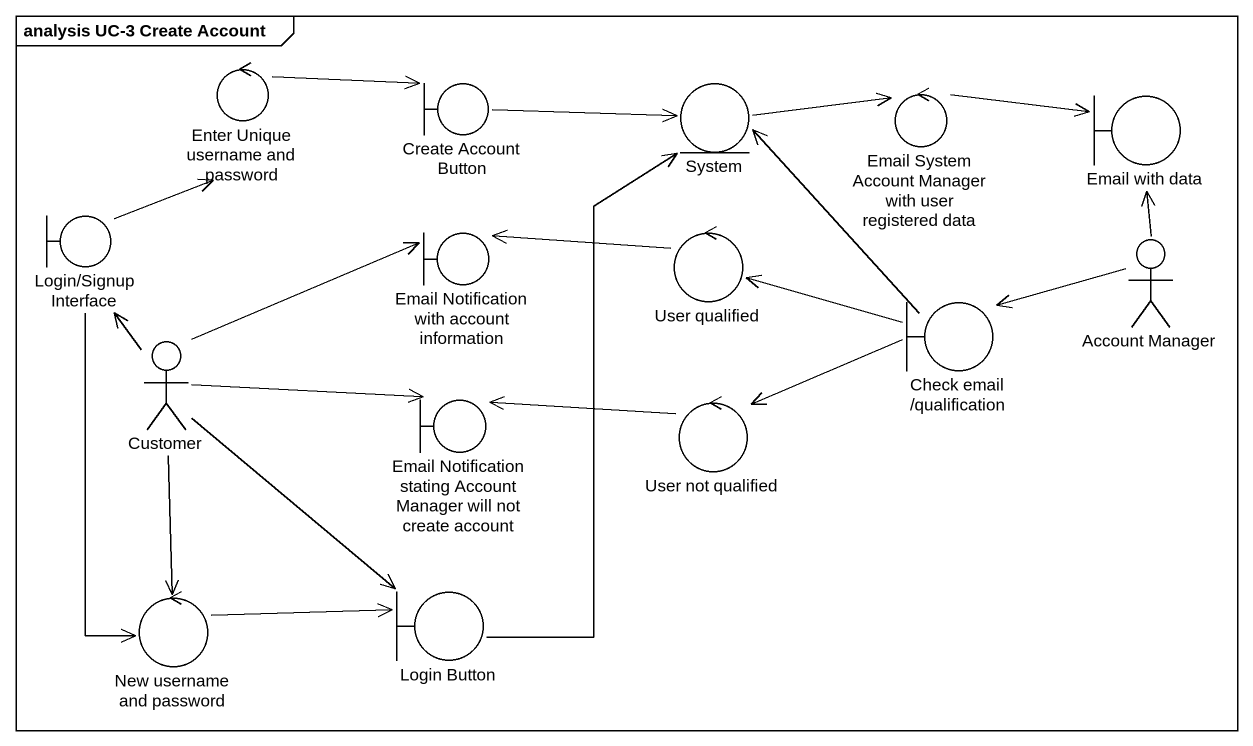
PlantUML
@startuml
mainframe analysis UC-3 Create Account
control "Enter Unique username and password" as Enter_Unique_username_and
boundary "Create Account Button" as Create_Account_Button
entity System
control "Email System Account Manager with user registered data" as Email_System_Account
boundary "Email with data" as Email_with_data
boundary "Login/Signup Interface" as Login_Signup_Interface
boundary "Email Notification with account information" as Email_Notification_with
control "User qualified" as User_qualified
actor "Account Manager" as Account_Manager
boundary "Check email /qualification" as Check_email_qualification
actor Customer
boundary "Email Notification stating Account Manager will not create account" as Email_Notification_stating
control "User not qualified" as User_not_qualified
control "New username and password" as New_username_and_password
boundary "Login Button" as Login_Button
Enter_Unique_username_and -right-> Create_Account_Button
Create_Account_Button -right-> System
System -right-> Email_System_Account
Email_System_Account -right-> Email_with_data
Login_Signup_Interface -up-> Enter_Unique_username_and
Login_Signup_Interface --> New_username_and_password
User_qualified -left-> Email_Notification_with
Account_Manager -up-> Email_with_data
Account_Manager -left-> Check_email_qualification
Check_email_qualification -up-> System
Check_email_qualification -left-> User_qualified
Check_email_qualification -left-> User_not_qualified
Customer -up-> Login_Signup_Interface
Customer -right-> Email_Notification_with
Customer -right-> Email_Notification_stating
Customer --> New_username_and_password
Customer --> Login_Button
User_not_qualified -left-> Email_Notification_stating
New_username_and_password -right-> Login_Button
Login_Button -up-> System
@enduml
